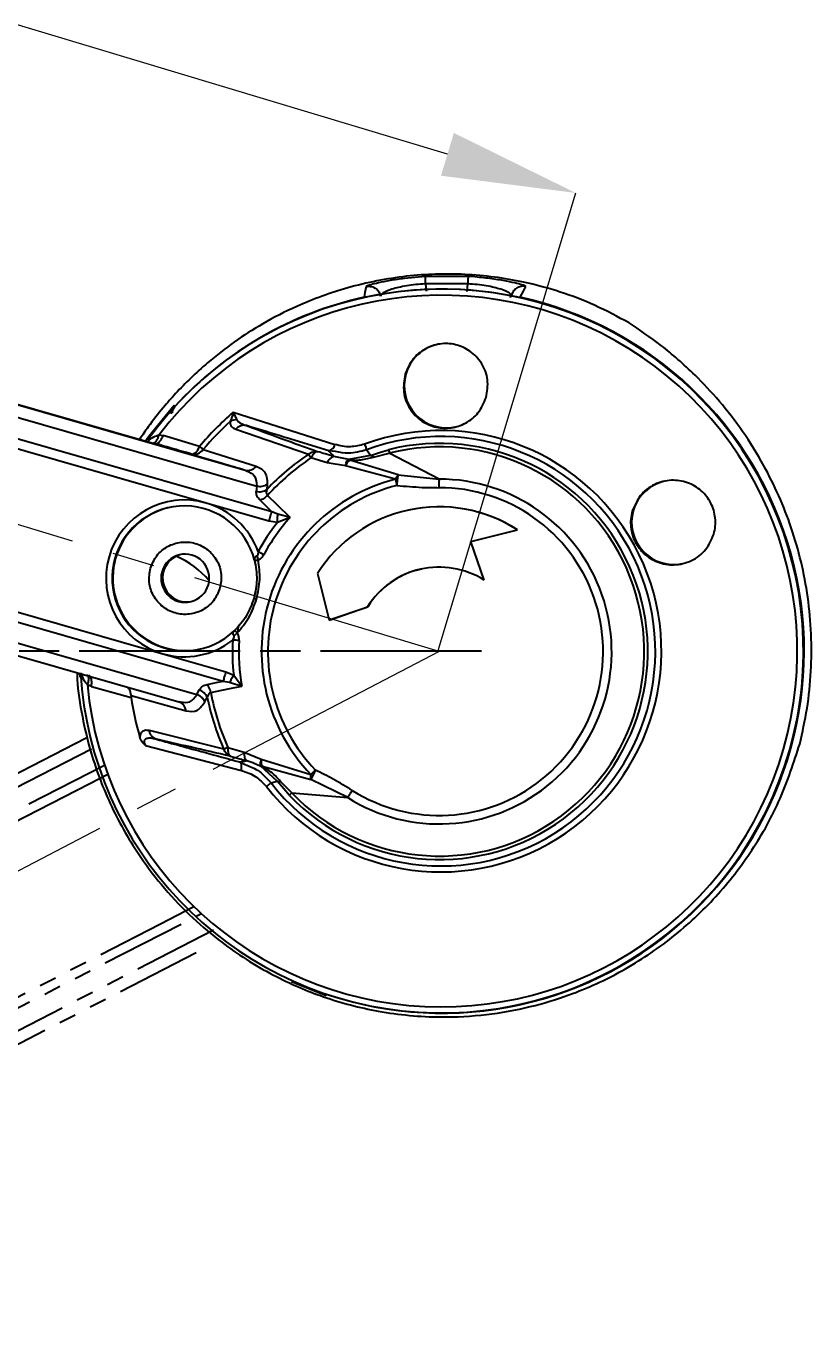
# Model space of a CAD drawing. Header units: millimetres. Extents: x 2271 to 4415, y 823 to 2339.
# Drawn here: x 4096.1 to 4154.7, y 1247.1 to 1345.5 of the extents above; entities that cross this region are included whole.
import ezdxf

# ---------------------------------------------------------------- set-up
doc = ezdxf.new("R2010")
doc.units = ezdxf.units.MM
for name, pattern in [('AM_ISO08W050', [18, 12, -1.5, 3, -1.5]), ('CENTER2', [28.575, 19.05, -3.175, 3.175, -3.175]), ('PHANTOM', [12.7, 6.35, -1.27, 1.27, -1.27, 1.27, -1.27])]:
    doc.linetypes.add(name, pattern=pattern)
for name, color, linetype, lineweight in [('AM_5', 3, 'Continuous', 25), ('AM_7', 4, 'AM_ISO08W050', 25), ('单点划线', 1, 'CENTER2', 13), ('标注', 3, 'Continuous', 13)]:
    doc.layers.add(name, color=color, linetype=linetype, lineweight=lineweight)
doc.styles.add('SLDTEXTSTYLE1', font='txt.shx', dxfattribs={"width": 0.7, "bigfont": 'gbcbig.shx'})
doc.dimstyles.new('SLDDIMSTYLE12$0', dxfattribs={"dimtxt": 12, "dimasz": 10, "dimexe": 0, "dimexo": 0.0625, "dimgap": 0.875, "dimtad": 1, "dimdec": 1, "dimlfac": 1.8, "dimrnd": 1e-09, "dimzin": 12, "dimdsep": 46, "dimtxsty": 'SLDTEXTSTYLE1', "dimcen": 0.09, "dimdle": 8.16, "dimclrd": 3, "dimclre": 3, "dimadec": 0, "dimazin": 3, "dimtfac": 1, "dimtdec": 1, "dimtofl": 0, "dimtmove": 0, "dimatfit": 3, "dimfxl": 0, "dimfrac": 2, "dimtolj": 1, "dimlwd": 5, "dimlwe": 5, "dimarcsym": 0})
doc.dimstyles.new('SLDDIMSTYLE12$2', dxfattribs={"dimtxt": 12, "dimasz": 10, "dimexe": 0, "dimexo": 0.0625, "dimgap": 0.875, "dimtad": 1, "dimdec": 1, "dimlfac": 1.8, "dimrnd": 1e-09, "dimzin": 12, "dimdsep": 46, "dimtxsty": 'SLDTEXTSTYLE1', "dimcen": 0.09, "dimdle": 8.16, "dimclrd": 3, "dimclre": 3, "dimadec": 0, "dimazin": 3, "dimtfac": 1, "dimtdec": 1, "dimtofl": 0, "dimtmove": 0, "dimatfit": 3, "dimfxl": 0, "dimfrac": 2, "dimtolj": 1, "dimlwd": 5, "dimlwe": 5, "dimarcsym": 0})

# ---------------------------------------------------------------- blocks, each defined once
blk = doc.blocks.new('*D190')
at = {"layer": 'Defpoints', "color": 0, "transparency": 16777216}
for p in [(3883.456, 1372.122), (3884.592, 1307.262), (4126.87, 1298.809), (4126.87, 1298.809), (3901.58, 1181.389)]:
    blk.add_point(p, dxfattribs=at)
at = {"layer": '标注', "color": 3, "linetype": 'Continuous', "lineweight": 5, "transparency": 16777216}
blk.add_arc((4126.87, 1298.809), 242.426, 165.60197, 205.16456, dxfattribs=at)
at = {"layer": '标注', "color": 3, "transparency": 16777216}
for points in [[(3890.453, 1359.537), (3893.664, 1358.642), (3894.744, 1368.722)], [(3908.946, 1196.464), (3905.959, 1194.985), (3911.891, 1186.763)]]:
    blk.add_solid(points, dxfattribs=at)
at = {"layer": '标注', "color": 0, "transparency": 16777216, "insert": (3891.362, 1276.616), "char_height": 10, "attachment_point": 5, "rotation": 275.38327, "style": 'SLDTEXTSTYLE1'}
blk.add_mtext('\\A1;60%%D', dxfattribs=at)
blk = doc.blocks.new('*D199')
at = {"layer": 'AM_5', "color": 3, "linetype": 'Continuous', "lineweight": 5, "transparency": 16777216}
blk.add_arc((4126.765, 1298.84), 207.586, 165.99866, 177.23963, dxfattribs=at)
at = {"layer": 'AM_5', "color": 3, "transparency": 16777216}
for points in [[(3923.739, 1349.506), (3926.953, 1348.622), (3927.999, 1358.706)], [(3921.086, 1308.797), (3917.754, 1308.877), (3919.179, 1298.84)]]:
    blk.add_solid(points, dxfattribs=at)
at = {"layer": 'Defpoints', "color": 0, "transparency": 16777216}
for p in [(3883.456, 1372.122), (3923.115, 1339.069), (3907.958, 1298.84), (4126.87, 1298.808), (4130.018, 1298.84)]:
    blk.add_point(p, dxfattribs=at)
at = {"layer": 'AM_5', "color": 0, "transparency": 16777216, "insert": (3914.594, 1330.098), "char_height": 12, "attachment_point": 5, "rotation": 81.61915, "style": 'SLDTEXTSTYLE1'}
blk.add_mtext('\\A1;15%%D', dxfattribs=at)
blk = doc.blocks.new('*D181')
at = {"layer": 'AM_5', "color": 3, "linetype": 'Continuous', "lineweight": 5, "transparency": 16777216}
for p, q in [((3937.436, 1356.883), (3947.451, 1390.136)), ((4127.487, 1335.911), (3957.026, 1387.252))]:
    blk.add_line(p, q, dxfattribs=at)
at = {"layer": 'AM_5', "color": 3, "lineweight": 5, "transparency": 16777216}
blk.add_line((4126.784, 1298.9), (4137.063, 1333.027), dxfattribs=at)
at = {"layer": 'AM_5', "color": 3, "transparency": 16777216}
for points in [[(3957.507, 1388.848), (3956.546, 1385.656), (3947.451, 1390.136)], [(4127.968, 1337.507), (4127.007, 1334.315), (4137.063, 1333.027)]]:
    blk.add_solid(points, dxfattribs=at)
at = {"layer": 'Defpoints', "color": 0, "transparency": 16777216}
for p in [(3947.451, 1390.136), (3937.418, 1356.824), (4126.766, 1298.84)]:
    blk.add_point(p, dxfattribs=at)
at = {"layer": 'AM_5', "color": 0, "transparency": 16777216, "insert": (4042.418, 1368.713), "char_height": 12, "attachment_point": 5, "rotation": 343.23837, "style": 'SLDTEXTSTYLE1'}
blk.add_mtext('\\A1;225', dxfattribs=at)

msp = doc.modelspace()

# ---------------------------------------------------------------- linework, layer by layer
at = {"color": 7, "linetype": 'Continuous', "lineweight": 25}
for p, q in [((4121.465, 1326.082), (4121.414, 1326.051)), ((4125.817, 1326.792), (4124.274, 1326.651)), ((4129.035, 1326.792), (4125.817, 1326.792)), ((4128.991, 1326.236), (4125.844, 1326.236)), ((4125.844, 1326.236), (4125.912, 1325.71)), ((4128.991, 1326.237), (4128.924, 1325.671)), ((4129.533, 1326.758), (4129.035, 1326.792)), ((4133.339, 1326.05), (4133.155, 1326.138)), ((4121.388, 1325.246), (4121.375, 1325.243)), ((4124.384, 1319.515), (4124.331, 1319.504)), ((4093.364, 1317.815), (4112.4, 1312.356)), ((4105.598, 1314.319), (4093.388, 1317.82)), ((4093.09, 1316.944), (4113.259, 1311.16)), ((4111.504, 1316.67), (4111.426, 1316.384)), ((4111.504, 1316.67), (4119.091, 1314.257)), ((4111.504, 1316.67), (4111.627, 1316.435)), ((4114.374, 1309.239), (4092.648, 1315.469)), ((4111.691, 1315.4), (4117.121, 1313.531)), ((4109.473, 1309.894), (4092.446, 1314.776)), ((4105.118, 1314.457), (4105.13, 1314.495)), ((4105.513, 1314.365), (4105.668, 1314.334)), ((4105.668, 1314.334), (4105.598, 1314.319)), ((4105.968, 1314.988), (4106.28, 1314.924)), ((4108.99, 1314.122), (4106.28, 1314.924)), ((4118.63, 1313.791), (4115.481, 1314.753)), ((4108.391, 1313.546), (4108.623, 1313.477)), ((4109.262, 1313.887), (4113.224, 1312.647)), ((4118.517, 1312.898), (4117.301, 1313.254)), ((4119.145, 1313.726), (4118.63, 1313.791)), ((4120.128, 1313.15), (4119.017, 1313.353)), ((4121.75, 1313.444), (4120.128, 1313.15)), ((4121.75, 1313.444), (4121.451, 1313.867)), ((4121.75, 1313.444), (4122.419, 1313.654)), ((4121.98, 1313.324), (4123.151, 1313.611)), ((4122.419, 1313.654), (4123.092, 1313.866)), ((4126.859, 1311.674), (4123.151, 1313.611)), ((4112.4, 1312.356), (4112.617, 1312.33)), ((4112.4, 1312.356), (4112.503, 1312.287)), ((4112.604, 1312.333), (4112.589, 1312.288)), ((4119.872, 1312.678), (4118.517, 1312.898)), ((4123.606, 1311.669), (4119.872, 1312.678)), ((4123.814, 1311.997), (4120.2, 1313.093)), ((4114.039, 1311.288), (4114.01, 1310.897)), ((4123.814, 1311.997), (4126.859, 1311.674)), ((4113.259, 1311.16), (4113.22, 1310.76)), ((4114.172, 1308.546), (4109.473, 1309.894)), ((4114.374, 1309.239), (4113.503, 1310.094)), ((4114.825, 1309.055), (4114.374, 1309.239)), ((4124.607, 1309.368), (4124.598, 1309.366)), ((4141.355, 1309.317), (4141.284, 1309.302)), ((4114.805, 1308.441), (4114.172, 1308.546)), ((4115.746, 1308.812), (4114.805, 1308.441)), ((4115.746, 1308.812), (4114.825, 1309.055)), ((4129.227, 1307.026), (4132.707, 1307.894)), ((4129.236, 1307.028), (4132.716, 1307.896)), ((4132.716, 1307.896), (4132.707, 1307.894)), ((4129.236, 1307.028), (4129.227, 1307.026)), ((4130.219, 1304.144), (4129.227, 1307.026)), ((4130.228, 1304.145), (4129.236, 1307.028)), ((4102.674, 1305.76), (4102.728, 1305.771)), ((4113.086, 1305.666), (4113.114, 1305.603)), ((4113.276, 1305.952), (4113.36, 1305.63)), ((4106.188, 1304.779), (4106.305, 1304.804)), ((4117.784, 1304.645), (4118.652, 1301.164)), ((4089.221, 1303.53), (4106.248, 1298.647)), ((4130.228, 1304.145), (4130.219, 1304.144)), ((4089.026, 1302.838), (4110.753, 1296.608)), ((4108.794, 1295.588), (4088.625, 1301.372)), ((4118.652, 1301.164), (4121.534, 1302.157)), ((4118.661, 1301.166), (4121.543, 1302.159)), ((4121.543, 1302.159), (4121.534, 1302.157)), ((4088.403, 1300.513), (4107.45, 1295.051)), ((4118.661, 1301.166), (4118.652, 1301.164)), ((4111.804, 1300.203), (4111.562, 1299.975)), ((4106.248, 1298.647), (4110.948, 1297.299)), ((4100.043, 1297.234), (4100.065, 1296.907)), ((4110.753, 1296.608), (4111.232, 1296.524)), ((4110.948, 1297.299), (4111.54, 1297.053)), ((4111.232, 1296.524), (4112.14, 1296.238)), ((4111.54, 1297.053), (4112.14, 1296.238)), ((4100.915, 1296.214), (4100.617, 1296.327)), ((4100.915, 1296.214), (4103.888, 1295.373)), ((4103.875, 1295.528), (4107.985, 1294.375)), ((4108.794, 1295.588), (4108.972, 1295.943)), ((4107.439, 1295.054), (4107.572, 1295.056)), ((4107.645, 1295.007), (4107.631, 1294.963)), ((4109.388, 1295.066), (4109.569, 1295.408)), ((4110.811, 1291.525), (4105.243, 1292.912)), ((4104.963, 1291.808), (4112.12, 1289.943)), ((4111.109, 1291.662), (4112.328, 1291.313)), ((4112.042, 1290.517), (4111.974, 1290.575)), ((4111.974, 1290.575), (4112.393, 1290.381)), ((4112.328, 1291.313), (4113.592, 1290.776)), ((4113.592, 1290.776), (4117.29, 1289.64)), ((4153.02, 1291.408), (4153.007, 1291.405)), ((4102.148, 1289.632), (4100.741, 1288.909)), ((4114.783, 1289.145), (4113.561, 1290.247)), ((4113.652, 1290.255), (4117.293, 1289.255)), ((4114.324, 1289.011), (4114.783, 1289.145)), ((4115.273, 1288.573), (4114.783, 1289.145)), ((4115.881, 1288.257), (4115.041, 1289.121)), ((4115.698, 1288.078), (4115.273, 1288.573)), ((4120.047, 1287.913), (4117.293, 1289.255)), ((4115.881, 1288.257), (4120.047, 1287.913)), ((4106.085, 1278.501), (4108.573, 1279.779)), ((4115.848, 1274.181), (4118.433, 1273.156)), ((4118.441, 1273.258), (4118.439, 1273.254)), ((4132.733, 1272.451), (4132.746, 1272.454))]:
    msp.add_line(p, q, dxfattribs=at)
at = {"color": 7, "linetype": 'PHANTOM', "lineweight": 25}
for p, q in [((4083.574, 1283.662), (4101.19, 1292.708)), ((4083.969, 1282.839), (4101.446, 1291.813)), ((4101.905, 1290.318), (4084.656, 1281.461)), ((4100.741, 1288.909), (4084.983, 1280.818)), ((4090.659, 1269.773), (4109.128, 1279.256)), ((4090.328, 1270.41), (4106.085, 1278.501)), ((4110.035, 1278.013), (4091.37, 1268.429)), ((4091.796, 1267.65), (4109.423, 1276.701))]:
    msp.add_line(p, q, dxfattribs=at)
at = {"color": 7, "linetype": 'Continuous', "lineweight": 25, "flags": 128}
for points in [[(4121.414, 1326.051), (4121.33, 1325.598), (4121.263, 1325.242)], [(4132.914, 1325.242), (4133.152, 1325.695), (4133.339, 1326.05)], [(4121.469, 1325.263), (4121.442, 1325.263), (4121.263, 1325.242)], [(4132.366, 1325.621), (4132.174, 1325.255), (4132.158, 1325.225)], [(4107.096, 1317.17), (4105.203, 1314.854), (4104.911, 1314.445)], [(4107.156, 1317.101), (4107.122, 1317.14), (4107.096, 1317.17)], [(4108.391, 1313.546), (4108.464, 1313.539), (4108.543, 1313.557), (4108.624, 1313.601), (4108.706, 1313.667), (4108.785, 1313.756), (4108.861, 1313.863), (4108.93, 1313.986), (4108.99, 1314.122)], [(4115.746, 1308.812), (4114.802, 1309.737), (4114.059, 1310.464)], [(4109.563, 1296.352), (4110.23, 1296.495), (4110.753, 1296.608)], [(4109.839, 1295.745), (4111.129, 1296.021), (4112.14, 1296.238)], [(4118.439, 1273.253), (4118.436, 1273.199), (4118.433, 1273.156)]]:
    msp.add_lwpolyline(points, dxfattribs=at)
at = {"color": 7, "linetype": 'Continuous', "lineweight": 25}
for centre, radius, start, end in [((4127.047, 1298.847), 26.549, 185.44631, 142.55572), ((4127.054, 1298.848), 26.999, 343.99795, 144.37216), ((4127.089, 1298.857), 27.021, 102.44988, 137.53256), ((4127.088, 1298.855), 27.023, 251.33315, 77.54961), ((4127.066, 1298.85), 27, 343.99967, 102.14019), ((4127.412, 1318.647), 3.15, 102.14289, 164.00219), ((4127.412, 1318.647), 3.15, 163.99967, 282.14019), ((4127.03, 1298.843), 23.64, 131.05303, 139.73783), ((4111.772, 1315.12), 0.996, 89.51081, 119.80629), ((4111.862, 1315.087), 1.368, 99.92431, 108.57758), ((4127.026, 1298.843), 23.278, 132.57575, 139.73778), ((4126.989, 1298.834), 16.468, 217.80792, 110.19454), ((4126.981, 1298.832), 16.02, 217.80792, 110.19454), ((4126.911, 1298.817), 15.526, 223.76375, 104.2387), ((4118.474, 1314.407), 0.635, 284.25693, 346.38415), ((4108.585, 1314.332), 0.81, 256.13749, 326.65871), ((4087.771, 1289.235), 32.705, 48.9186, 49.54784), ((4126.909, 1298.817), 17.673, 123.62673, 136.87996), ((4126.906, 1298.817), 17.341, 123.6355, 137.80261), ((4126.906, 1298.816), 15.265, 223.76387, 104.23864), ((4139.405, 1327.82), 26.472, 212.6677, 213.38343), ((4119.123, 1312.733), 0.628, 99.68998, 164.75306), ((4120.737, 1312.33), 0.933, 125.1911, 158.08506), ((4126.881, 1298.81), 13.27, 104.28896, 223.71352), ((4126.88, 1298.81), 12.79, 104.28897, 223.71351), ((4126.882, 1298.81), 12.863, 237.90451, 90.09862), ((4124.714, 1311.194), 1.206, 138.28952, 156.79982), ((4198.013, 1330.137), 76.665, 193.93929, 194.29763), ((4144.383, 1308.449), 3.15, 102.14289, 164.00219), ((4126.879, 1298.81), 12.227, 237.90204, 90.10104), ((4107.86, 1304.27), 5.85, 74.0024, 254.00006), ((4107.865, 1304.272), 5.4, 14.63064, 164.00143), ((4107.918, 1304.283), 5.4, 102.1429, 164.00218), ((4107.86, 1304.27), 5.85, 19.98893, 73.99815), ((4126.87, 1298.809), 10.799, 57.28113, 147.28505), ((4126.879, 1298.81), 10.799, 57.2812, 102.14227), ((4144.383, 1308.449), 3.15, 163.99967, 282.14019), ((4126.893, 1298.813), 15.453, 141.46177, 151.14852), ((4126.891, 1298.813), 14.974, 138.10256, 151.14854), ((4057.31, 1204.513), 116.172, 60.91799, 61.15396), ((4107.865, 1304.271), 5.4, 163.9984, 313.36529), ((4107.919, 1304.283), 5.4, 163.99975, 282.14011), ((4107.918, 1304.283), 1.8, 343.99745, 164.00009), ((4108.035, 1304.308), 1.8, 104.03604, 164.00205), ((4104.349, 1299.466), 7.084, 40.83204, 65.81779), ((4107.918, 1304.283), 1.8, 163.99745, 344.00009), ((4108.035, 1304.308), 1.8, 163.99943, 280.24751), ((4126.87, 1298.808), 6.299, 57.88144, 147.88541), ((4126.879, 1298.81), 6.3, 102.14271, 147.88527), ((4107.86, 1304.27), 5.849, 253.99862, 308.0114), ((4126.894, 1298.813), 15.455, 176.85372, 186.53999), ((4126.893, 1298.813), 14.975, 176.85373, 189.89901), ((4127.054, 1298.846), 26.999, 183.43897, 344.001), ((4108.625, 1294.957), 1.045, 25.50508, 70.60837), ((4108.484, 1295.495), 1.378, 10.4509, 38.42547), ((4126.908, 1298.816), 17.343, 190.19887, 204.3629), ((4127.031, 1298.842), 23.401, 188.52543, 195.91771), ((4126.911, 1298.817), 17.675, 191.12072, 204.365), ((4158.175, 1188.005), 113.842, 114.42078, 114.58603), ((4127.067, 1298.848), 26.998, 282.14308, 344.002), ((4118.453, 1289.46), 1.177, 171.18744, 190.00395), ((4218.003, 1184.974), 145.252, 133.70869, 133.89737), ((4159.707, 1269.477), 46.798, 154.02865, 154.99957)]:
    msp.add_arc(centre, radius, start, end, dxfattribs=at)
for points, knots in [([(4141.046, 1323.332), (4140.201, 1323.788), (4138.577, 1324.665), (4135.925, 1325.673), (4132.721, 1326.55), (4128.839, 1327.064), (4124.341, 1326.919), (4120.776, 1326.209), (4118.096, 1325.342), (4115.953, 1324.471), (4113.754, 1323.339), (4111.542, 1321.918), (4109.775, 1320.543), (4108.335, 1319.235), (4107.237, 1318.115), (4106.179, 1316.907), (4105.273, 1315.769), (4104.727, 1314.949), (4104.514, 1314.63)], [0, 0, 0, 0, 0.071614, 0.137643, 0.2038, 0.304372, 0.402157, 0.504692, 0.552104, 0.600982, 0.671215, 0.734097, 0.799434, 0.84332, 0.885298, 0.922253, 0.969711, 1, 1, 1, 1]), ([(4121.414, 1326.051), (4121.55, 1326.062), (4121.82, 1326.085), (4122.166, 1325.905), (4122.402, 1325.643), (4122.462, 1325.438), (4122.492, 1325.336)], [0, 0, 0, 0, 0.279995, 0.558141, 0.780004, 1, 1, 1, 1]), ([(4124.274, 1326.651), (4123.905, 1326.6), (4123.156, 1326.494), (4122.323, 1326.321), (4121.711, 1326.169), (4121.548, 1326.112), (4121.465, 1326.082)], [0, 0, 0, 0, 0.246705, 0.499768, 0.746875, 1, 1, 1, 1]), ([(4125.844, 1326.237), (4125.601, 1326.223), (4125.116, 1326.196), (4124.431, 1326.102), (4123.825, 1325.981), (4123.158, 1325.797), (4122.589, 1325.553), (4122.525, 1325.409), (4122.492, 1325.336)], [0, 0, 0, 0, 0.121685, 0.243639, 0.366587, 0.490871, 0.742797, 1, 1, 1, 1]), ([(4125.817, 1326.792), (4125.817, 1326.783), (4125.817, 1326.764), (4125.822, 1326.643), (4125.831, 1326.466), (4125.839, 1326.312), (4125.844, 1326.236)], [0, 0, 0, 0, 0.244843, 0.500126, 0.755342, 1, 1, 1, 1]), ([(4129.035, 1326.792), (4129.033, 1326.782), (4129.03, 1326.763), (4129.02, 1326.643), (4129.007, 1326.468), (4128.997, 1326.313), (4128.992, 1326.237)], [0, 0, 0, 0, 0.250675, 0.498046, 0.75107, 1, 1, 1, 1]), ([(4132.261, 1325.335), (4132.239, 1325.408), (4132.195, 1325.552), (4131.65, 1325.796), (4130.998, 1325.98), (4130.401, 1326.101), (4129.72, 1326.196), (4129.235, 1326.223), (4128.992, 1326.237)], [0, 0, 0, 0, 0.2566918, 0.5084306, 0.6328147, 0.7558991, 0.878044, 1, 1, 1, 1]), ([(4133.155, 1326.138), (4133.015, 1326.18), (4132.739, 1326.264), (4131.922, 1326.444), (4130.855, 1326.63), (4129.971, 1326.715), (4129.533, 1326.758)], [0, 0, 0, 0, 0.249103, 0.4902, 0.747282, 1, 1, 1, 1]), ([(4133.339, 1326.05), (4133.28, 1326.06), (4133.161, 1326.079), (4132.979, 1326.062), (4132.805, 1326.011), (4132.645, 1325.927), (4132.507, 1325.811), (4132.413, 1325.706), (4132.378, 1325.636), (4132.37, 1325.619)], [0, 0, 0, 0, 0.157001, 0.317201, 0.477389, 0.634354, 0.791344, 0.95154, 1, 1, 1, 1]), ([(4153.776, 1291.897), (4153.975, 1292.784), (4154.375, 1294.558), (4154.652, 1297.329), (4154.672, 1300.113), (4154.419, 1302.863), (4153.912, 1305.529), (4153.174, 1308.074), (4152.232, 1310.478), (4151.018, 1312.914), (4149.521, 1315.305), (4147.77, 1317.559), (4145.704, 1319.753), (4143.36, 1321.776), (4141.829, 1322.806), (4141.046, 1323.332)], [0, 0, 0, 0, 0.062795, 0.125598, 0.188079, 0.250577, 0.312656, 0.374699, 0.437276, 0.500939, 0.582011, 0.664997, 0.750798, 0.872476, 1, 1, 1, 1]), ([(4130.378, 1317.765), (4130.451, 1318.208), (4130.594, 1319.073), (4130.189, 1320.142), (4129.659, 1320.828), (4129.186, 1321.235), (4128.657, 1321.534), (4128.092, 1321.723), (4127.51, 1321.803), (4126.926, 1321.775), (4126.353, 1321.639), (4125.621, 1321.311), (4124.798, 1320.629), (4124.492, 1319.891), (4124.331, 1319.504)], [0, 0, 0, 0, 0.14541, 0.284368, 0.350018, 0.411321, 0.470123, 0.526984, 0.581626, 0.63657, 0.692262, 0.749136, 0.868448, 1, 1, 1, 1]), ([(4124.331, 1319.504), (4124.26, 1319.058), (4124.117, 1318.165), (4124.6, 1316.916), (4125.356, 1316.117), (4126.091, 1315.717), (4126.647, 1315.539), (4127.213, 1315.466), (4127.775, 1315.495), (4128.327, 1315.623), (4129.054, 1315.937), (4129.892, 1316.612), (4130.209, 1317.366), (4130.378, 1317.765)], [0, 0, 0, 0, 0.142632, 0.285482, 0.416144, 0.474738, 0.529504, 0.581677, 0.633855, 0.685856, 0.741015, 0.862575, 1, 1, 1, 1]), ([(4107.096, 1317.17), (4107.052, 1317.117), (4106.966, 1317.012), (4106.888, 1316.827), (4106.854, 1316.667), (4106.862, 1316.572), (4106.865, 1316.542)], [0, 0, 0, 0, 0.300141, 0.584582, 0.869012, 1, 1, 1, 1]), ([(4107.156, 1317.101), (4107.115, 1317.049), (4107.032, 1316.944), (4106.958, 1316.779), (4106.942, 1316.668), (4106.935, 1316.625)], [0, 0, 0, 0, 0.37231, 0.754124, 1, 1, 1, 1]), ([(4111.426, 1316.384), (4111.4, 1316.301), (4111.353, 1316.158), (4111.299, 1316.036), (4111.277, 1315.984)], [0, 0, 0, 0, 0.583032, 1, 1, 1, 1]), ([(4111.78, 1316.116), (4111.756, 1316.168), (4111.712, 1316.266), (4111.653, 1316.381), (4111.627, 1316.435)], [0, 0, 0, 0, 0.53648, 1, 1, 1, 1]), ([(4111.78, 1316.116), (4111.811, 1316.071), (4111.88, 1315.967), (4112.117, 1315.812), (4112.342, 1315.727), (4112.493, 1315.669)], [0, 0, 0, 0, 0.20311, 0.46478, 1, 1, 1, 1]), ([(4111.277, 1315.984), (4111.275, 1315.912), (4111.272, 1315.757), (4111.398, 1315.541), (4111.575, 1315.456), (4111.691, 1315.4)], [0, 0, 0, 0, 0.232005, 0.497982, 1, 1, 1, 1]), ([(4112.493, 1315.669), (4112.424, 1315.682), (4112.284, 1315.706), (4112.065, 1315.662), (4111.858, 1315.563), (4111.746, 1315.454), (4111.691, 1315.4)], [0, 0, 0, 0, 0.245495, 0.5, 0.754505, 1, 1, 1, 1]), ([(4112.493, 1315.669), (4113.496, 1315.299), (4115.219, 1314.664), (4117.054, 1313.998), (4117.821, 1313.72)], [0, 0, 0, 0, 0.582075, 1, 1, 1, 1]), ([(4115.481, 1314.753), (4115.414, 1314.773), (4114.404, 1315.082), (4113.416, 1315.386), (4112.493, 1315.669)], [0, 0, 0, 0, 0.066202, 1, 1, 1, 1]), ([(4105.13, 1314.495), (4105.27, 1314.617), (4105.515, 1314.831), (4105.832, 1314.941), (4105.968, 1314.988)], [0, 0, 0, 0, 0.568421, 1, 1, 1, 1]), ([(4105.513, 1314.365), (4105.556, 1314.369), (4105.646, 1314.379), (4105.779, 1314.513), (4105.895, 1314.72), (4105.944, 1314.9), (4105.968, 1314.988)], [0, 0, 0, 0, 0.243227, 0.500002, 0.756776, 1, 1, 1, 1]), ([(4105.668, 1314.334), (4105.718, 1314.331), (4105.819, 1314.323), (4105.993, 1314.445), (4106.157, 1314.65), (4106.24, 1314.835), (4106.28, 1314.924)], [0, 0, 0, 0, 0.242333, 0.499939, 0.757578, 1, 1, 1, 1]), ([(4108.391, 1313.546), (4107.878, 1313.694), (4106.969, 1313.957), (4106.063, 1314.22), (4105.668, 1314.334)], [0, 0, 0, 0, 0.564291, 1, 1, 1, 1]), ([(4121.304, 1314.289), (4120.951, 1314.196), (4120.193, 1313.995), (4119.475, 1314.166), (4119.091, 1314.257)], [0, 0, 0, 0, 0.464448, 1, 1, 1, 1]), ([(4108.623, 1313.477), (4109.306, 1313.274), (4110.549, 1312.905), (4111.825, 1312.527), (4112.4, 1312.356)], [0, 0, 0, 0, 0.549506, 1, 1, 1, 1]), ([(4117.821, 1313.72), (4117.78, 1313.721), (4117.724, 1313.723), (4117.633, 1313.677), (4117.542, 1313.609), (4117.419, 1313.473), (4117.34, 1313.327), (4117.3, 1313.254)], [0, 0, 0, 0, 0.249845, 0.34197, 0.500327, 0.750165, 1, 1, 1, 1]), ([(4119.017, 1313.353), (4118.796, 1313.421), (4118.396, 1313.543), (4117.999, 1313.666), (4117.821, 1313.72)], [0, 0, 0, 0, 0.553091, 1, 1, 1, 1]), ([(4119.017, 1313.353), (4118.944, 1313.435), (4118.815, 1313.581), (4118.687, 1313.727), (4118.63, 1313.791)], [0, 0, 0, 0, 0.561755, 1, 1, 1, 1]), ([(4121.451, 1313.867), (4121.002, 1313.737), (4120.225, 1313.512), (4119.466, 1313.662), (4119.145, 1313.726)], [0, 0, 0, 0, 0.577506, 1, 1, 1, 1]), ([(4119.872, 1312.678), (4119.888, 1312.744), (4119.92, 1312.875), (4119.984, 1313.023), (4120.047, 1313.111), (4120.096, 1313.142), (4120.12, 1313.149), (4120.127, 1313.15), (4120.128, 1313.15)], [0, 0, 0, 0, 0.249882, 0.499769, 0.74966, 0.925548, 0.990893, 1, 1, 1, 1]), ([(4120.2, 1313.093), (4120.2, 1313.093), (4120.2, 1313.093), (4120.2, 1313.093), (4120.2, 1313.093), (4120.189, 1313.108), (4120.166, 1313.135), (4120.141, 1313.145), (4120.128, 1313.15)], [0, 0, 0, 0, 0.000033, 0.000106, 0.000368, 0.001362, 0.482016, 1, 1, 1, 1]), ([(4120.2, 1313.093), (4120.303, 1313.089), (4120.586, 1313.079), (4121.188, 1313.115), (4121.67, 1313.242), (4121.98, 1313.324)], [0, 0, 0, 0, 0.168568, 0.464004, 1, 1, 1, 1]), ([(4121.75, 1313.444), (4121.784, 1313.442), (4121.853, 1313.439), (4121.938, 1313.362), (4121.981, 1313.324)], [0, 0, 0, 0, 0.502158, 1, 1, 1, 1]), ([(4112.503, 1312.287), (4112.735, 1312.183), (4113.196, 1311.977), (4113.238, 1311.431), (4113.259, 1311.16)], [0, 0, 0, 0, 0.504897, 1, 1, 1, 1]), ([(4112.617, 1312.33), (4112.693, 1312.34), (4112.845, 1312.359), (4113.058, 1312.472), (4113.169, 1312.589), (4113.224, 1312.647)], [0, 0, 0, 0, 0.339566, 0.677179, 1, 1, 1, 1]), ([(4113.224, 1312.647), (4113.494, 1312.514), (4113.994, 1312.269), (4114.025, 1311.597), (4114.039, 1311.288)], [0, 0, 0, 0, 0.539506, 1, 1, 1, 1]), ([(4113.259, 1311.16), (4113.326, 1311.15), (4113.462, 1311.128), (4113.67, 1311.143), (4113.87, 1311.193), (4113.983, 1311.256), (4114.039, 1311.288)], [0, 0, 0, 0, 0.242489, 0.494409, 0.74924, 1, 1, 1, 1]), ([(4123.723, 1311.204), (4123.732, 1311.272), (4123.751, 1311.413), (4123.764, 1311.626), (4123.801, 1311.84), (4123.81, 1311.942), (4123.814, 1311.997)], [0, 0, 0, 0, 0.210087, 0.435471, 0.695444, 1, 1, 1, 1]), ([(4123.723, 1311.204), (4124.345, 1311.147), (4125.388, 1311.051), (4126.435, 1311.041), (4126.857, 1311.037)], [0, 0, 0, 0, 0.596197, 1, 1, 1, 1]), ([(4147.365, 1307.571), (4147.411, 1307.77), (4147.502, 1308.16), (4147.491, 1308.771), (4147.375, 1309.355), (4147.154, 1309.899), (4146.838, 1310.39), (4146.296, 1310.966), (4145.399, 1311.489), (4144.148, 1311.668), (4142.895, 1311.338), (4141.821, 1310.542), (4141.461, 1309.709), (4141.284, 1309.302)], [0, 0, 0, 0, 0.060853, 0.119333, 0.175829, 0.230775, 0.28479, 0.339989, 0.455018, 0.579343, 0.716565, 0.861272, 1, 1, 1, 1]), ([(4113.22, 1310.76), (4113.289, 1310.749), (4113.429, 1310.728), (4113.642, 1310.747), (4113.843, 1310.8), (4113.955, 1310.865), (4114.01, 1310.897)], [0, 0, 0, 0, 0.246503, 0.500005, 0.753505, 1, 1, 1, 1]), ([(4113.503, 1310.094), (4113.416, 1310.198), (4113.231, 1310.418), (4113.224, 1310.642), (4113.22, 1310.76)], [0, 0, 0, 0, 0.471381, 1, 1, 1, 1]), ([(4114.059, 1310.464), (4114.017, 1310.422), (4113.931, 1310.338), (4113.789, 1310.232), (4113.644, 1310.146), (4113.55, 1310.111), (4113.504, 1310.094)], [0, 0, 0, 0, 0.247453, 0.499968, 0.752499, 1, 1, 1, 1]), ([(4114.01, 1310.897), (4113.987, 1310.814), (4113.955, 1310.697), (4113.994, 1310.548), (4114.038, 1310.491), (4114.059, 1310.464)], [0, 0, 0, 0, 0.557877, 0.788978, 1, 1, 1, 1]), ([(4141.284, 1309.302), (4141.237, 1309.098), (4141.147, 1308.708), (4141.158, 1308.1), (4141.271, 1307.527), (4141.485, 1306.994), (4141.787, 1306.514), (4142.31, 1305.942), (4143.194, 1305.404), (4144.447, 1305.198), (4145.725, 1305.516), (4146.825, 1306.321), (4147.19, 1307.166), (4147.365, 1307.571)], [0, 0, 0, 0, 0.0639786, 0.1218211, 0.1774323, 0.2306963, 0.2827302, 0.3360924, 0.449634, 0.5803058, 0.7241629, 0.8675599, 1, 1, 1, 1]), ([(4114.805, 1308.441), (4114.807, 1308.498), (4114.81, 1308.611), (4114.816, 1308.775), (4114.821, 1308.927), (4114.824, 1309.012), (4114.825, 1309.055)], [0, 0, 0, 0, 0.250968, 0.504254, 0.755357, 1, 1, 1, 1]), ([(4113.358, 1306.27), (4113.355, 1306.203), (4113.351, 1306.107), (4113.322, 1306.006), (4113.297, 1305.966), (4113.282, 1305.956), (4113.276, 1305.952)], [0, 0, 0, 0, 0.587357, 0.834698, 0.924951, 1, 1, 1, 1]), ([(4113.089, 1305.635), (4113.181, 1305.154), (4113.355, 1304.236), (4113.147, 1303.25), (4113.048, 1302.781)], [0, 0, 0, 0, 0.52489, 1, 1, 1, 1]), ([(4113.276, 1305.952), (4113.243, 1305.934), (4113.175, 1305.897), (4113.107, 1305.816), (4113.072, 1305.73), (4113.084, 1305.665), (4113.089, 1305.635)], [0, 0, 0, 0, 0.2175, 0.445634, 0.745318, 1, 1, 1, 1]), ([(4113.36, 1305.63), (4113.325, 1305.621), (4113.253, 1305.603), (4113.165, 1305.596), (4113.106, 1305.6), (4113.095, 1305.624), (4113.089, 1305.635)], [0, 0, 0, 0, 0.217541, 0.446787, 0.743209, 1, 1, 1, 1]), ([(4113.247, 1302.722), (4113.353, 1303.217), (4113.567, 1304.208), (4113.429, 1305.155), (4113.36, 1305.63)], [0, 0, 0, 0, 0.498464, 1, 1, 1, 1]), ([(4113.776, 1306.038), (4113.723, 1305.953), (4113.641, 1305.822), (4113.491, 1305.687), (4113.403, 1305.648), (4113.36, 1305.63)], [0, 0, 0, 0, 0.491851, 0.753513, 1, 1, 1, 1]), ([(4113.048, 1302.781), (4112.884, 1302.332), (4112.538, 1301.386), (4111.905, 1300.704), (4111.573, 1300.346)], [0, 0, 0, 0, 0.47527, 1, 1, 1, 1]), ([(4111.804, 1300.203), (4112.116, 1300.569), (4112.734, 1301.296), (4113.077, 1302.25), (4113.247, 1302.722)], [0, 0, 0, 0, 0.504511, 1, 1, 1, 1]), ([(4113.247, 1302.722), (4113.218, 1302.731), (4113.159, 1302.748), (4113.096, 1302.767), (4113.055, 1302.779), (4113.05, 1302.78), (4113.048, 1302.781)], [0, 0, 0, 0, 0.249263, 0.504427, 0.75727, 1, 1, 1, 1]), ([(4111.869, 1300.285), (4111.865, 1300.341), (4111.854, 1300.522), (4111.91, 1300.696), (4111.949, 1300.816)], [0, 0, 0, 0, 0.31053, 1, 1, 1, 1]), ([(4111.463, 1299.661), (4111.496, 1299.719), (4111.543, 1299.802), (4111.572, 1299.903), (4111.573, 1299.951), (4111.565, 1299.967), (4111.562, 1299.975)], [0, 0, 0, 0, 0.578898, 0.832506, 0.924254, 1, 1, 1, 1]), ([(4111.562, 1299.975), (4111.544, 1300.006), (4111.508, 1300.069), (4111.491, 1300.166), (4111.506, 1300.266), (4111.549, 1300.317), (4111.573, 1300.346)], [0, 0, 0, 0, 0.205184, 0.419761, 0.680021, 1, 1, 1, 1]), ([(4111.804, 1300.203), (4111.778, 1300.23), (4111.722, 1300.288), (4111.657, 1300.337), (4111.603, 1300.361), (4111.583, 1300.351), (4111.573, 1300.346)], [0, 0, 0, 0, 0.228366, 0.478122, 0.715062, 1, 1, 1, 1]), ([(4111.94, 1299.634), (4111.94, 1299.733), (4111.94, 1299.887), (4111.885, 1300.082), (4111.831, 1300.163), (4111.804, 1300.203)], [0, 0, 0, 0, 0.48361, 0.750827, 1, 1, 1, 1]), ([(4099.849, 1297.23), (4099.854, 1297.065), (4099.884, 1295.981), (4100.21, 1293.969), (4100.959, 1290.769), (4102.33, 1287.191), (4104.262, 1283.824), (4106.365, 1281.082), (4108.396, 1278.957), (4110.465, 1277.211), (4112.487, 1275.802), (4114.419, 1274.681), (4116.354, 1273.761), (4118.937, 1272.76), (4122.456, 1271.836), (4126.568, 1271.451), (4130.38, 1271.659), (4133.584, 1272.234), (4137.014, 1273.27), (4140.633, 1274.922), (4144.335, 1277.399), (4147.597, 1280.446), (4150.304, 1283.952), (4152.451, 1287.801), (4153.334, 1290.533), (4153.776, 1291.897)], [0, 0, 0, 0, 0.0069046, 0.0451883, 0.0828349, 0.1397483, 0.1965027, 0.2340919, 0.2735044, 0.309768, 0.3380985, 0.3681057, 0.3953829, 0.4201908, 0.4742484, 0.534276, 0.5776485, 0.6202123, 0.6587127, 0.7146825, 0.7720212, 0.8288848, 0.8855884, 0.9428858, 1, 1, 1, 1]), ([(4100.617, 1296.327), (4100.523, 1296.446), (4100.314, 1296.709), (4100.22, 1297.022), (4100.169, 1297.193)], [0, 0, 0, 0, 0.454471, 1, 1, 1, 1]), ([(4100.559, 1297.09), (4100.594, 1297.064), (4100.665, 1297.01), (4100.708, 1296.83), (4100.698, 1296.594), (4100.644, 1296.414), (4100.618, 1296.327)], [0, 0, 0, 0, 0.240723, 0.496556, 0.754252, 1, 1, 1, 1]), ([(4100.915, 1296.214), (4100.929, 1296.311), (4100.957, 1296.511), (4100.925, 1296.77), (4100.842, 1296.963), (4100.751, 1297.009), (4100.707, 1297.031)], [0, 0, 0, 0, 0.242424, 0.500064, 0.757669, 1, 1, 1, 1]), ([(4111.54, 1297.053), (4111.512, 1297.005), (4111.455, 1296.907), (4111.373, 1296.767), (4111.297, 1296.635), (4111.254, 1296.561), (4111.232, 1296.524)], [0, 0, 0, 0, 0.247793, 0.5, 0.752208, 1, 1, 1, 1]), ([(4103.875, 1295.528), (4103.869, 1295.609), (4103.855, 1295.783), (4103.761, 1296.005), (4103.657, 1296.104), (4103.607, 1296.153)], [0, 0, 0, 0, 0.31238, 0.667721, 1, 1, 1, 1]), ([(4103.875, 1295.528), (4103.876, 1295.5), (4103.878, 1295.449), (4103.885, 1295.397), (4103.888, 1295.373)], [0, 0, 0, 0, 0.548534, 1, 1, 1, 1]), ([(4107.572, 1295.056), (4107.819, 1295.018), (4108.313, 1294.942), (4108.634, 1295.373), (4108.794, 1295.588)], [0, 0, 0, 0, 0.501046, 1, 1, 1, 1]), ([(4109.388, 1295.066), (4109.357, 1295.122), (4109.295, 1295.236), (4109.152, 1295.384), (4108.984, 1295.508), (4108.856, 1295.562), (4108.794, 1295.588)], [0, 0, 0, 0, 0.250761, 0.505592, 0.757512, 1, 1, 1, 1]), ([(4108.972, 1295.943), (4109.046, 1296.05), (4109.173, 1296.233), (4109.448, 1296.317), (4109.563, 1296.352)], [0, 0, 0, 0, 0.582254, 1, 1, 1, 1]), ([(4109.839, 1295.745), (4109.802, 1295.731), (4109.726, 1295.703), (4109.622, 1295.591), (4109.59, 1295.48), (4109.569, 1295.408)], [0, 0, 0, 0, 0.241397, 0.501809, 1, 1, 1, 1]), ([(4107.638, 1294.961), (4107.638, 1294.962), (4107.583, 1295.012), (4107.511, 1295.033), (4107.439, 1295.054)], [0, 0, 0, 0, 0.006595, 1, 1, 1, 1]), ([(4107.985, 1294.375), (4107.969, 1294.452), (4107.936, 1294.61), (4107.816, 1294.817), (4107.697, 1294.913), (4107.638, 1294.961)], [0, 0, 0, 0, 0.323526, 0.661877, 1, 1, 1, 1]), ([(4107.985, 1294.375), (4108.282, 1294.339), (4108.833, 1294.271), (4109.213, 1294.815), (4109.388, 1295.066)], [0, 0, 0, 0, 0.539075, 1, 1, 1, 1]), ([(4105.243, 1292.912), (4105.128, 1292.928), (4104.924, 1292.958), (4104.703, 1292.84), (4104.573, 1292.659), (4104.542, 1292.499), (4104.527, 1292.424)], [0, 0, 0, 0, 0.37521, 0.666986, 0.844772, 1, 1, 1, 1]), ([(4105.782, 1292.261), (4105.717, 1292.287), (4105.584, 1292.34), (4105.422, 1292.492), (4105.299, 1292.685), (4105.261, 1292.837), (4105.243, 1292.912)], [0, 0, 0, 0, 0.245495, 0.5, 0.754505, 1, 1, 1, 1]), ([(4104.963, 1291.808), (4104.859, 1291.897), (4104.666, 1292.063), (4104.57, 1292.311), (4104.527, 1292.424)], [0, 0, 0, 0, 0.541683, 1, 1, 1, 1]), ([(4105.782, 1292.261), (4105.635, 1292.293), (4105.384, 1292.347), (4105.11, 1292.339), (4104.966, 1292.288), (4104.898, 1292.238), (4104.856, 1292.173), (4104.844, 1292.087), (4104.864, 1291.993), (4104.905, 1291.899), (4104.943, 1291.839), (4104.963, 1291.808)], [0, 0, 0, 0, 0.339255, 0.578347, 0.663574, 0.730427, 0.788996, 0.843609, 0.891048, 0.941203, 1, 1, 1, 1]), ([(4105.782, 1292.261), (4106.964, 1291.94), (4109.007, 1291.386), (4111.094, 1290.815), (4111.974, 1290.575)], [0, 0, 0, 0, 0.578682, 1, 1, 1, 1]), ([(4111.306, 1290.996), (4110.287, 1291.232), (4108.394, 1291.669), (4106.607, 1292.074), (4105.782, 1292.261)], [0, 0, 0, 0, 0.5379635, 1, 1, 1, 1]), ([(4111.306, 1290.997), (4111.249, 1291.019), (4111.137, 1291.063), (4110.995, 1291.184), (4110.879, 1291.338), (4110.834, 1291.463), (4110.811, 1291.525)], [0, 0, 0, 0, 0.249989, 0.500011, 0.750008, 1, 1, 1, 1]), ([(4111.306, 1290.996), (4111.533, 1290.935), (4111.935, 1290.826), (4112.339, 1290.716), (4112.513, 1290.669)], [0, 0, 0, 0, 0.566945, 1, 1, 1, 1]), ([(4111.974, 1290.575), (4112.074, 1290.593), (4112.253, 1290.624), (4112.434, 1290.655), (4112.513, 1290.669)], [0, 0, 0, 0, 0.558226, 1, 1, 1, 1]), ([(4112.328, 1291.313), (4112.323, 1291.234), (4112.314, 1291.073), (4112.348, 1290.875), (4112.414, 1290.727), (4112.481, 1290.688), (4112.513, 1290.669)], [0, 0, 0, 0, 0.244617, 0.499999, 0.755381, 1, 1, 1, 1]), ([(4112.513, 1290.669), (4112.718, 1290.607), (4113.071, 1290.501), (4113.416, 1290.322), (4113.561, 1290.247)], [0, 0, 0, 0, 0.580226, 1, 1, 1, 1]), ([(4113.592, 1290.777), (4113.571, 1290.713), (4113.529, 1290.585), (4113.506, 1290.428), (4113.513, 1290.321), (4113.537, 1290.271), (4113.553, 1290.254), (4113.558, 1290.249), (4113.56, 1290.248), (4113.561, 1290.247)], [0, 0, 0, 0, 0.249887, 0.499773, 0.749657, 0.925292, 0.975266, 0.990784, 1, 1, 1, 1]), ([(4113.592, 1290.776), (4113.586, 1290.668), (4113.573, 1290.451), (4113.626, 1290.32), (4113.652, 1290.255)], [0, 0, 0, 0, 0.5000016, 1, 1, 1, 1]), ([(4112.12, 1289.943), (4112.126, 1290.021), (4112.14, 1290.18), (4112.114, 1290.371), (4112.079, 1290.487), (4112.046, 1290.513), (4112.042, 1290.517)], [0, 0, 0, 0, 0.305842, 0.627107, 0.950502, 1, 1, 1, 1]), ([(4112.12, 1289.943), (4112.492, 1289.816), (4113.19, 1289.578), (4113.727, 1289.006), (4113.978, 1288.738)], [0, 0, 0, 0, 0.53315, 1, 1, 1, 1]), ([(4112.393, 1290.381), (4112.715, 1290.259), (4113.457, 1289.977), (4114.011, 1289.361), (4114.324, 1289.011)], [0, 0, 0, 0, 0.4334973, 1, 1, 1, 1]), ([(4113.561, 1290.247), (4113.574, 1290.244), (4113.593, 1290.24), (4113.623, 1290.245), (4113.64, 1290.251), (4113.649, 1290.254), (4113.652, 1290.255)], [0, 0, 0, 0, 0.497747, 0.757125, 0.91733, 1, 1, 1, 1]), ([(4115.041, 1289.121), (4114.835, 1289.34), (4114.493, 1289.704), (4114.031, 1290.03), (4113.774, 1290.187), (4113.685, 1290.237), (4113.652, 1290.255)], [0, 0, 0, 0, 0.504339, 0.834166, 0.937893, 1, 1, 1, 1]), ([(4120.382, 1288.452), (4119.911, 1288.737), (4119.016, 1289.281), (4118.079, 1289.749), (4117.635, 1289.971)], [0, 0, 0, 0, 0.525614, 1, 1, 1, 1]), ([(4114.783, 1289.145), (4114.812, 1289.127), (4114.872, 1289.092), (4114.984, 1289.111), (4115.041, 1289.121)], [0, 0, 0, 0, 0.5, 1, 1, 1, 1]), ([(4118.439, 1273.254), (4118.439, 1273.254), (4118.439, 1273.254), (4118.439, 1273.254), (4118.439, 1273.253)], [0, 0, 0, 0, 0.56, 1, 1, 1, 1])]:
    msp.add_open_spline(points, degree=3, knots=knots, dxfattribs=at)
for points in [[(4121.304, 1314.289), (4121.324, 1314.232), (4121.366, 1314.117), (4121.411, 1313.988), (4121.443, 1313.897), (4121.448, 1313.877), (4121.451, 1313.867)], [(4117.122, 1313.533), (4117.175, 1313.574), (4117.28, 1313.655), (4117.459, 1313.724), (4117.643, 1313.753), (4117.762, 1313.731), (4117.821, 1313.72)], [(4123.092, 1313.866), (4123.096, 1313.849), (4123.102, 1313.814), (4123.135, 1313.679), (4123.151, 1313.611)], [(4126.859, 1311.674), (4126.859, 1311.63), (4126.858, 1311.541), (4126.857, 1311.383), (4126.857, 1311.214), (4126.857, 1311.096), (4126.857, 1311.037)], [(4114.172, 1308.546), (4114.192, 1308.613), (4114.23, 1308.747), (4114.285, 1308.936), (4114.335, 1309.107), (4114.361, 1309.195), (4114.374, 1309.239)], [(4105.323, 1305.027), (4105.46, 1305.356), (4105.732, 1306.013), (4106.58, 1306.704), (4107.604, 1307.036), (4108.682, 1306.946), (4109.644, 1306.45), (4110.336, 1305.627), (4110.689, 1304.591), (4110.572, 1303.889), (4110.514, 1303.539)], [(4110.514, 1303.539), (4110.377, 1303.21), (4110.105, 1302.553), (4109.257, 1301.861), (4108.233, 1301.53), (4107.155, 1301.62), (4106.193, 1302.115), (4105.5, 1302.938), (4105.148, 1303.974), (4105.265, 1304.676), (4105.323, 1305.027)], [(4111.94, 1299.634), (4111.866, 1299.639), (4111.717, 1299.647), (4111.547, 1299.656), (4111.463, 1299.661)], [(4110.948, 1297.299), (4110.929, 1297.232), (4110.89, 1297.099), (4110.837, 1296.909), (4110.789, 1296.739), (4110.765, 1296.651), (4110.753, 1296.608)], [(4111.109, 1291.662), (4111.104, 1291.579), (4111.094, 1291.414), (4111.13, 1291.211), (4111.199, 1291.058), (4111.27, 1291.017), (4111.305, 1290.997)], [(4113.978, 1288.738), (4114.026, 1288.776), (4114.121, 1288.85), (4114.228, 1288.934), (4114.302, 1288.993), (4114.317, 1289.005), (4114.324, 1289.011)], [(4115.698, 1288.078), (4115.71, 1288.09), (4115.733, 1288.114), (4115.832, 1288.209), (4115.881, 1288.257)], [(4120.046, 1287.913), (4120.069, 1287.95), (4120.115, 1288.025), (4120.199, 1288.159), (4120.288, 1288.302), (4120.351, 1288.402), (4120.382, 1288.452)]]:
    msp.add_open_spline(points, degree=3, dxfattribs=at)
at = {"layer": 'AM_7'}
msp.add_line((4130.018, 1298.84), (3907.958, 1298.84), dxfattribs=at)
at = {"layer": '单点划线'}
for q in [(3883.456, 1372.122), (3901.58, 1181.389)]:
    msp.add_line((4126.87, 1298.809), q, dxfattribs=at)

# ---------------------------------------------------------------- dimensions: what is measured, and where the dimension line sits
at = {"layer": 'AM_5'}
dim = msp.add_linear_dim(base=(3947.451, 1390.136), p1=(4126.766, 1298.84), p2=(3937.418, 1356.824), angle=163.23837, text='225', dimstyle='SLDDIMSTYLE12$0', override={"dimlfac": 1, "dimpost": ''}, dxfattribs=at)
dim.commit()
dim.dimension.update_dxf_attribs({"geometry": '*D181', "text_midpoint": (4040.435, 1362.13), "dimtype": 160})
dim = msp.add_angular_dim_2l(base=(3923.115, 1339.069), line1=((4126.87, 1298.808), (3883.456, 1372.122)), line2=((4130.018, 1298.84), (3907.958, 1298.84)), text='15%%D', dimstyle='SLDDIMSTYLE12$2', override={"dimlfac": 1}, dxfattribs=at)
dim.commit()
dim.dimension.update_dxf_attribs({"geometry": '*D199', "text_midpoint": (3914.594, 1330.098)})
at = {"layer": '标注'}
dim = msp.add_angular_dim_2l(base=(3884.592, 1307.262), line1=((4126.87, 1298.809), (3883.456, 1372.122)), line2=((4126.87, 1298.809), (3901.58, 1181.389)), text='60%%D', dimstyle='SLDDIMSTYLE12$2', override={"dimtxt": 10, "dimadec": 3, "dimtdec": 3, "dimtzin": 0}, dxfattribs=at)
dim.commit()
dim.dimension.update_dxf_attribs({"geometry": '*D190', "text_midpoint": (3891.362, 1276.616)})

doc.saveas('drawing.dxf')
